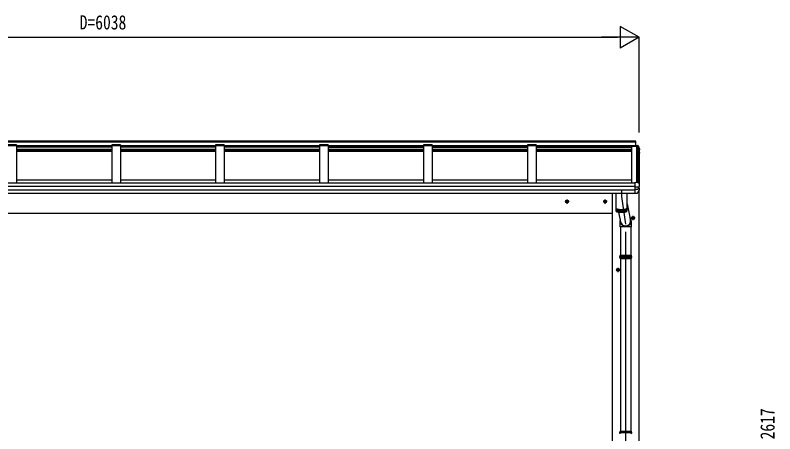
# Model space of a CAD drawing. Units: millimetres, scale not verified. Extents: x -10512 to 10512, y -7425 to 7425.
# Drawn here: x -6278 to -1893, y -2286 to 131 of the extents above; entities that cross this region are included whole.
import ezdxf
from ezdxf.enums import TextEntityAlignment as Align

# ---------------------------------------------------------------- set-up
doc = ezdxf.new("R2010")
doc.units = ezdxf.units.MM
doc.header["$LTSCALE"] = 40
for name, color, linetype in [('0-4_YKK_12', 2, 'Continuous'), ('0-5_YKK_13', 4, 'Continuous'), ('0-6_YKK_A1', 4, 'Continuous'), ('0-7_YKK_D', 6, 'Continuous')]:
    doc.layers.add(name, color=color, linetype=linetype)
doc.styles.add('ＭＳ ゴシック', font='')
doc.styles.get('ＭＳ ゴシック').set_extended_font_data('MS Gothic')

msp = doc.modelspace()

# ---------------------------------------------------------------- linework, layer by layer
at = {"layer": '0-4_YKK_12'}
for p, q in [((-2778.45, -878.23), (-2778.45, -916.37)), ((-2778.45, -916.37), (-2754.45, -1074.73)), ((-2754.45, -1120.18), (-2754.45, -3297.41))]:
    msp.add_line(p, q, dxfattribs=at)
at = {"layer": '0-5_YKK_13'}
for p, q in [((-2695.95, -620.19), (-2684.79, -620.8)), ((-2695.95, -622.89), (-2695.95, -626.11)), ((-2695.95, -622.89), (-2695.95, -622.89)), ((-2695.95, -625.13), (-2685.12, -625.73)), ((-2685.12, -626.11), (-2695.95, -626.11)), ((-2685.12, -625.73), (-2684.75, -623.26)), ((-2685.12, -625.73), (-2685.12, -626.16)), ((-2684.97, -625.95), (-2684.75, -624.46)), ((-2683.77, -626.01), (-2684.97, -625.95)), ((-2676.95, -645.75), (-2676.38, -645.64)), ((-2676.95, -646.1), (-2676.38, -645.99)), ((-2675.53, -647.35), (-2676.95, -647.62)), ((-2674.48, -642.06), (-2674.48, -646.07)), ((-2676.95, -659.41), (-2675.81, -659.55)), ((-2676.95, -663.42), (-2675.13, -663.78)), ((-2676.1, -665.11), (-2676.95, -664.95)), ((-2674.12, -660.67), (-2674.11, -660.73)), ((-2674.07, -661), (-2674.07, -665.05)), ((-2698.95, -833.95), (-2698.95, -833.63)), ((-2698.95, -834.63), (-2698.95, -833.95)), ((-2698.95, -856.84), (-2698.95, -834.63)), ((-2698.95, -858.1), (-2698.95, -856.84)), ((-2698.95, -858.94), (-2698.95, -858.1)), ((-2698.95, -858.94), (-2684.16, -859.04)), ((-2698.95, -872.8), (-2698.95, -858.94)), ((-2698.95, -872.8), (-2684.16, -872.59)), ((-2698.95, -874.71), (-2698.95, -872.8)), ((-2698.95, -876.23), (-2698.95, -874.71)), ((-2698.95, -896.7), (-2698.95, -876.23)), ((-2682.5, -858.94), (-2676.12, -858.15)), ((-2681.95, -858.88), (-2681.95, -872.67)), ((-2681.95, -866.66), (-2674.72, -868.06)), ((-2675.25, -858.01), (-2675.18, -858)), ((-2675.25, -858.01), (-2675.25, -858.01)), ((-2674.38, -857.02), (-2674.38, -850.51)), ((-2673.91, -875.57), (-2673.91, -869.04)), ((-2810.45, -895.65), (-2810.45, -982.42)), ((-2746.45, -982.42), (-2746.45, -895.65)), ((-2698.95, -897.1), (-2687.36, -896.48)), ((-2698.95, -897.1), (-2698.95, -896.7)), ((-2686.57, -896.01), (-2686.58, -896.03)), ((-3080.94, -944.81), (-3103.94, -944.81)), ((-3092.44, -957.32), (-3092.44, -932.31)), ((-2860.94, -944.81), (-2883.94, -944.81)), ((-2872.44, -957.32), (-2872.44, -932.31)), ((-2746.45, -958.65), (-2727.49, -1044.51)), ((-2810.45, -983.38), (-2810.45, -998.84)), ((-2809.86, -1000.39), (-2809.86, -984.93)), ((-2808.63, -986.12), (-2808.63, -1001.58)), ((-2806.82, -1002.66), (-2806.82, -987.21)), ((-2804.45, -988.21), (-2804.45, -1003.66)), ((-2801.58, -1004.56), (-2801.58, -989.1)), ((-2798.27, -1005.34), (-2798.27, -989.88)), ((-2795.86, -1005.78), (-2783.46, -1061.93)), ((-2794.56, -990.53), (-2794.56, -1005.99)), ((-2790.55, -991.05), (-2790.55, -1006.5)), ((-2786.31, -991.41), (-2786.31, -1006.86)), ((-2781.91, -991.61), (-2781.91, -1007.07)), ((-2777.45, -991.66), (-2777.45, -1007.11)), ((-2773.01, -991.54), (-2773.01, -1006.99)), ((-2768.68, -991.26), (-2768.68, -1006.72)), ((-2764.54, -990.84), (-2764.54, -1006.29)), ((-2760.67, -990.26), (-2760.67, -1005.72)), ((-2757.15, -989.56), (-2757.15, -1005.01)), ((-2754.05, -988.74), (-2754.05, -1004.19)), ((-2751.43, -987.81), (-2751.43, -1003.27)), ((-2749.33, -986.81), (-2749.33, -1002.27)), ((-2747.8, -985.76), (-2747.8, -1001.22)), ((-2746.45, -998.84), (-2746.45, -983.38)), ((-2699.44, -1039.81), (-2722.44, -1039.81)), ((-2710.94, -1052.32), (-2710.94, -1027.31)), ((-2787.84, -1058.58), (-2787.84, -1090.17)), ((-2721.84, -1090.17), (-2787.84, -1090.17)), ((-2784.45, -1090.17), (-2784.45, -1255.21)), ((-2724.45, -1090.17), (-2724.45, -1255.21)), ((-2721.84, -1059), (-2721.84, -1090.17)), ((-2792.45, -1264.21), (-2716.45, -1264.21)), ((-2787.05, -1257.21), (-2721.85, -1257.21)), ((-2787.05, -1271.21), (-2721.85, -1271.21)), ((-2786.45, -1255.21), (-2722.45, -1255.21)), ((-2786.45, -1255.21), (-2786.45, -1257.21)), ((-2786.45, -1271.21), (-2786.45, -1273.21)), ((-2722.45, -1255.21), (-2722.45, -1257.21)), ((-2722.45, -1271.21), (-2722.45, -1273.21)), ((-2786.45, -1273.21), (-2722.45, -1273.21)), ((-2784.45, -1273.21), (-2784.45, -2270.23)), ((-2724.45, -1273.21), (-2724.45, -2270.23)), ((-2786.44, -1339.81), (-2809.44, -1339.81)), ((-2797.94, -1352.32), (-2797.94, -1327.31)), ((-2792.45, -2279.23), (-2716.45, -2279.23)), ((-2787.05, -2272.23), (-2721.85, -2272.23)), ((-2786.45, -2270.23), (-2722.45, -2270.23)), ((-2786.45, -2270.23), (-2786.45, -2272.23)), ((-2722.45, -2270.23), (-2722.45, -2272.23))]:
    msp.add_line(p, q, dxfattribs=at)
for points in [[(-2695.95, -622.63), (-2684.75, -623.26), (-2684.75, -624.46), (-2683.63, -624.52)], [(-2685.05, -626.16), (-2684.97, -625.6), (-2684.97, -625.95)], [(-2682.14, -622.01), (-2677.9, -632.62), (-2674.55, -641.56), (-2674.49, -641.84), (-2674.48, -641.9)], [(-2682.14, -625.58), (-2681.15, -628.07), (-2680.16, -630.56), (-2679.2, -633.07), (-2678.24, -635.57), (-2677.3, -638.08), (-2676.37, -640.6), (-2675.45, -643.12), (-2674.55, -645.64)], [(-2674.48, -641.9), (-2674.48, -642), (-2674.48, -642.06)], [(-2674.25, -665.69), (-2675.71, -668.23), (-2676.95, -670.36)], [(-2674.11, -660.68), (-2674.08, -660.86), (-2674.08, -661)], [(-2698.95, -833.63), (-2684.95, -834.31), (-2684.95, -828.66), (-2683.19, -828.75)], [(-2682.31, -829.37), (-2681.28, -831.96), (-2680.26, -834.54), (-2679.25, -837.13), (-2678.26, -839.73), (-2677.28, -842.34), (-2676.32, -844.95), (-2675.37, -847.56), (-2674.43, -850.18)], [(-2682.5, -858.94), (-2682.75, -858.97), (-2682.9, -858.98)], [(-2677.73, -858.24), (-2676.49, -858.19), (-2675.25, -858.01)], [(-2674.43, -850.18), (-2674.39, -850.39), (-2674.38, -850.51)], [(-3092.44, -952.32), (-3098.94, -948.57), (-3098.94, -941.06), (-3092.44, -937.31)], [(-3092.44, -952.32), (-3085.94, -948.57), (-3085.94, -941.06), (-3092.44, -937.31)], [(-2872.44, -952.32), (-2878.94, -948.57), (-2878.94, -941.06), (-2872.44, -937.31)], [(-2872.44, -952.32), (-2865.94, -948.57), (-2865.94, -941.06), (-2872.44, -937.31)], [(-2810.45, -982.42), (-2810.45, -982.56), (-2810.34, -983.12), (-2810.08, -983.67), (-2809.68, -984.22), (-2809.14, -984.76), (-2808.46, -985.29), (-2807.64, -985.81), (-2806.69, -986.31), (-2805.61, -986.8), (-2804.4, -987.26), (-2803.08, -987.7), (-2801.64, -988.12), (-2800.1, -988.51), (-2798.46, -988.88), (-2796.73, -989.21), (-2794.92, -989.52), (-2793.03, -989.79), (-2791.07, -990.03), (-2789.06, -990.23), (-2786.99, -990.4), (-2784.89, -990.53), (-2782.76, -990.62), (-2780.61, -990.68), (-2778.45, -990.7)], [(-2810.4, -982.9), (-2810.41, -982.96), (-2810.45, -983.52), (-2810.34, -984.08), (-2810.08, -984.64), (-2809.68, -985.19), (-2809.14, -985.73), (-2808.46, -986.26), (-2807.64, -986.78), (-2806.69, -987.28), (-2805.61, -987.76), (-2804.4, -988.23), (-2803.08, -988.67), (-2801.64, -989.09), (-2800.1, -989.48), (-2798.46, -989.85), (-2796.73, -990.18), (-2794.92, -990.48), (-2793.03, -990.76), (-2791.07, -990.99), (-2789.06, -991.2), (-2786.99, -991.36), (-2784.89, -991.49), (-2782.76, -991.59), (-2780.61, -991.65), (-2778.45, -991.66)], [(-2810.45, -998.84), (-2810.45, -998.98), (-2810.34, -999.54), (-2810.08, -1000.09), (-2809.68, -1000.64), (-2809.14, -1001.18), (-2808.46, -1001.71), (-2807.64, -1002.23), (-2806.69, -1002.73), (-2805.61, -1003.22), (-2804.4, -1003.68), (-2803.08, -1004.13), (-2801.64, -1004.54), (-2800.1, -1004.94), (-2798.46, -1005.3), (-2796.73, -1005.63), (-2794.92, -1005.94), (-2793.03, -1006.21), (-2791.07, -1006.45), (-2789.06, -1006.65), (-2786.99, -1006.82), (-2784.89, -1006.95), (-2782.76, -1007.04), (-2780.61, -1007.1), (-2778.45, -1007.12)], [(-2808.75, -985.08), (-2808.3, -985.55), (-2807.66, -986.07), (-2806.88, -986.58), (-2805.97, -987.07), (-2804.94, -987.55), (-2803.78, -988.01), (-2802.5, -988.45), (-2801.11, -988.86), (-2799.61, -989.25), (-2798.01, -989.61), (-2796.33, -989.94), (-2794.56, -990.24), (-2792.71, -990.51), (-2790.8, -990.74), (-2788.83, -990.94), (-2786.81, -991.11), (-2784.76, -991.24), (-2782.67, -991.33), (-2780.57, -991.39), (-2778.45, -991.41)], [(-2778.45, -990.7), (-2776.29, -990.68), (-2774.14, -990.62), (-2772.01, -990.53), (-2769.91, -990.4), (-2767.84, -990.23), (-2765.83, -990.03), (-2763.87, -989.79), (-2761.98, -989.52), (-2760.17, -989.21), (-2758.44, -988.88), (-2756.8, -988.51), (-2755.26, -988.12), (-2753.82, -987.7), (-2752.5, -987.26), (-2751.29, -986.8), (-2750.21, -986.31), (-2749.26, -985.81), (-2748.44, -985.29), (-2747.76, -984.76), (-2747.22, -984.22), (-2746.82, -983.67), (-2746.56, -983.12), (-2746.45, -982.56), (-2746.45, -982.42)], [(-2778.45, -991.66), (-2776.29, -991.65), (-2774.14, -991.59), (-2772.01, -991.49), (-2769.91, -991.36), (-2767.84, -991.2), (-2765.83, -990.99), (-2763.87, -990.76), (-2761.98, -990.48), (-2760.17, -990.18), (-2758.44, -989.85), (-2756.8, -989.48), (-2755.26, -989.09), (-2753.82, -988.67), (-2752.5, -988.23), (-2751.29, -987.76), (-2750.21, -987.28), (-2749.26, -986.78), (-2748.44, -986.26), (-2747.76, -985.73), (-2747.22, -985.19), (-2746.82, -984.64), (-2746.56, -984.08), (-2746.45, -983.52), (-2746.49, -982.96), (-2746.5, -982.9)], [(-2778.45, -991.41), (-2776.33, -991.39), (-2774.23, -991.33), (-2772.14, -991.24), (-2770.09, -991.11), (-2768.07, -990.94), (-2766.1, -990.74), (-2764.19, -990.51), (-2762.34, -990.24), (-2760.57, -989.94), (-2758.89, -989.61), (-2757.29, -989.25), (-2755.79, -988.86), (-2754.4, -988.45), (-2753.12, -988.01), (-2751.96, -987.55), (-2750.93, -987.07), (-2750.02, -986.58), (-2749.24, -986.07), (-2748.6, -985.55), (-2748.16, -985.08)], [(-2778.45, -1007.12), (-2776.29, -1007.1), (-2774.14, -1007.04), (-2772.01, -1006.95), (-2769.91, -1006.82), (-2767.84, -1006.65), (-2765.83, -1006.45), (-2763.87, -1006.21), (-2761.98, -1005.94), (-2760.17, -1005.63), (-2758.44, -1005.3), (-2756.8, -1004.94), (-2755.26, -1004.54), (-2753.82, -1004.13), (-2752.5, -1003.68), (-2751.29, -1003.22), (-2750.21, -1002.73), (-2749.26, -1002.23), (-2748.44, -1001.71), (-2747.76, -1001.18), (-2747.22, -1000.64), (-2746.82, -1000.09), (-2746.56, -999.54), (-2746.45, -998.98), (-2746.45, -998.84)], [(-2710.94, -1047.32), (-2717.44, -1043.57), (-2717.44, -1036.06), (-2710.94, -1032.31)], [(-2710.94, -1047.32), (-2704.44, -1043.57), (-2704.44, -1036.06), (-2710.94, -1032.31)], [(-2797.94, -1347.32), (-2804.44, -1343.57), (-2804.44, -1336.06), (-2797.94, -1332.31)], [(-2797.94, -1347.32), (-2791.44, -1343.57), (-2791.44, -1336.06), (-2797.94, -1332.31)]]:
    msp.add_lwpolyline(points, dxfattribs=at)
for centre, radius in [((-3092.44, -944.81), 8.5), ((-3092.44, -944.81), 7.7), ((-3092.44, -944.81), 6.5), ((-2872.44, -944.81), 8.5), ((-2872.44, -944.81), 7.7), ((-2872.44, -944.81), 6.5), ((-2710.94, -1039.81), 8.5), ((-2710.94, -1039.81), 7.7), ((-2710.94, -1039.81), 6.5), ((-2797.94, -1339.81), 8.5), ((-2797.94, -1339.81), 7.7), ((-2797.94, -1339.81), 6.5)]:
    msp.add_circle(centre, radius, dxfattribs=at)
for centre, radius, start, end in [((-2684.37, -623.38), 2.62, 31.83445, 99.24), ((-2683.79, -626.31), 0.3, 21.99494, 87.04231), ((-2683.72, -626.22), 1.7, 22.00225, 87.0423), ((-3145.88, -812.57), 498.52, 19.56907, 21.95354), ((-2676.44, -645.35), 0.3, 280.95393, 327.06409), ((-2676.44, -645.7), 0.299, 280.88931, 19.51522), ((-2675.77, -646.07), 1.3, 280.88938, 19.44863), ((-3108.71, -416.79), 499.04, 329.90411, 330.14673), ((-3108.71, -417.14), 499.04, 329.90411, 330.14673), ((-2676.15, -665.4), 0.299, 330.19129, 79.12168), ((-2675.83, -661.88), 2.32, 60.30373, 87.34859), ((-2675.38, -660.96), 1.3, 10.02543, 80.23195), ((-2675.37, -665.05), 1.3, 330.27138, 79.1216), ((-2683.24, -829.75), 1, 22.05378, 87.04045), ((-3068.85, -641.87), 459.05, 326.38357, 329.32444), ((-2681.61, -856.32), 16.37, 265.48312, 268.58725), ((-2675.38, -857.02), 1, 281.45361, 0), ((-2674.9, -869.04), 0.998, 0.05121, 79.086), ((-2674.91, -875.57), 1, 329.32149, 0), ((-2687.42, -895.48), 1, 273.10735, 326.38063), ((-2760.2, -1264.21), 27.75, 165.38919, 194.61079), ((-2748.7, -1264.21), 27.75, 0, 14.61083), ((-2748.7, -1264.21), 27.75, 345.38917, 0), ((-2760.2, -2279.23), 27.75, 165.38919, 194.61079), ((-2748.7, -2279.23), 27.75, 0, 14.61083), ((-2748.7, -2279.23), 27.75, 345.38917, 0)]:
    msp.add_arc(centre, radius, start, end, dxfattribs=at)
for centre, major_axis, ratio, start_param, end_param in [((-2682.8, -851.42), (9.96, 2.12), 0.734427, 4.4222801, 4.5475838), ((-2682.8, -880.2), (-9.97, 1.96), 0.736539, 4.8664216, 4.9917253), ((-2682.95, -872.48), (-1, 0.195), 0.067217, 2.8005545, 3.1546872), ((-2754.84, -1055.49), (-33, -3.09), 0.972144, 5.9206673, 10.0450759), ((-2754.77, -1055.48), (-2.75, 29.4), 0.995638, 1.6925581, 5.0001766)]:
    msp.add_ellipse(centre, major_axis=major_axis, ratio=ratio, start_param=start_param, end_param=end_param, dxfattribs=at)
at = {"layer": '0-6_YKK_A1'}
for p, q in [((-2695.95, -595.79), (-8695.95, -595.79)), ((-2695.95, -601.08), (-8695.95, -601.08)), ((-2695.95, -625.69), (-2695.95, -595.79)), ((-8670.95, -621.63), (-2695.95, -621.63)), ((-8670.95, -621.63), (-2695.95, -621.63)), ((-6270.95, -616.44), (-6320.95, -616.44)), ((-6270.95, -616.44), (-6270.95, -836.66)), ((-5720.95, -624.55), (-6270.95, -624.55)), ((-5720.95, -630.62), (-6270.95, -630.62)), ((-5720.95, -631.6), (-6270.95, -631.6)), ((-6270.95, -641.63), (-5720.95, -641.63)), ((-6270.95, -646.49), (-5720.95, -646.49)), ((-6270.95, -648.02), (-5720.95, -648.02)), ((-6270.95, -649.99), (-5720.95, -649.99)), ((-6270.95, -653.76), (-5720.95, -653.76)), ((-5670.95, -616.44), (-5720.95, -616.44)), ((-5720.95, -616.44), (-5720.95, -836.66)), ((-5670.95, -616.44), (-5670.95, -836.66)), ((-5120.95, -624.55), (-5670.95, -624.55)), ((-5120.95, -630.62), (-5670.95, -630.62)), ((-5120.95, -631.6), (-5670.95, -631.6)), ((-5670.95, -641.63), (-5120.95, -641.63)), ((-5670.95, -646.49), (-5120.95, -646.49)), ((-5670.95, -648.02), (-5120.95, -648.02)), ((-5670.95, -649.99), (-5120.95, -649.99)), ((-5670.95, -653.76), (-5120.95, -653.76)), ((-5070.95, -616.44), (-5120.95, -616.44)), ((-5120.95, -616.44), (-5120.95, -836.66)), ((-5070.95, -616.44), (-5070.95, -836.66)), ((-4520.95, -624.55), (-5070.95, -624.55)), ((-4520.95, -630.62), (-5070.95, -630.62)), ((-4520.95, -631.6), (-5070.95, -631.6)), ((-5070.95, -641.63), (-4520.95, -641.63)), ((-5070.95, -646.49), (-4520.95, -646.49)), ((-5070.95, -648.02), (-4520.95, -648.02)), ((-5070.95, -649.99), (-4520.95, -649.99)), ((-5070.95, -653.76), (-4520.95, -653.76)), ((-4470.95, -616.44), (-4520.95, -616.44)), ((-4520.95, -616.44), (-4520.95, -836.66)), ((-4470.95, -616.44), (-4470.95, -836.66)), ((-4470.95, -624.55), (-3920.95, -624.55)), ((-4470.95, -630.62), (-3920.95, -630.62)), ((-4470.95, -631.6), (-3920.95, -631.6)), ((-4470.95, -641.63), (-3920.95, -641.63)), ((-4470.95, -646.49), (-3920.95, -646.49)), ((-4470.95, -648.02), (-3920.95, -648.02)), ((-4470.95, -649.99), (-3920.95, -649.99)), ((-4470.95, -653.76), (-3920.95, -653.76)), ((-3870.95, -616.44), (-3920.95, -616.44)), ((-3920.95, -616.44), (-3920.95, -836.66)), ((-3870.95, -616.44), (-3920.95, -616.44)), ((-3920.95, -616.44), (-3920.95, -836.66)), ((-3870.95, -616.44), (-3870.95, -836.66)), ((-3870.95, -616.44), (-3870.95, -836.66)), ((-3870.95, -624.55), (-3320.95, -624.55)), ((-3870.95, -630.62), (-3320.95, -630.62)), ((-3870.95, -631.6), (-3320.95, -631.6)), ((-3870.95, -641.63), (-3320.95, -641.63)), ((-3870.95, -646.49), (-3320.95, -646.49)), ((-3870.95, -648.02), (-3320.95, -648.02)), ((-3870.95, -649.99), (-3320.95, -649.99)), ((-3870.95, -653.76), (-3320.95, -653.76)), ((-3270.95, -616.44), (-3320.95, -616.44)), ((-3320.95, -616.44), (-3320.95, -836.66)), ((-3270.95, -616.44), (-3270.95, -836.66)), ((-3270.95, -624.55), (-2695.95, -624.55)), ((-3270.95, -630.62), (-2720.95, -630.62)), ((-3270.95, -631.6), (-2720.95, -631.6)), ((-3270.95, -641.63), (-2720.95, -641.63)), ((-3270.95, -646.49), (-2720.95, -646.49)), ((-3270.95, -648.02), (-2720.95, -648.02)), ((-3270.95, -649.99), (-2720.95, -649.99)), ((-3270.95, -653.76), (-2720.95, -653.76)), ((-2684.07, -626.16), (-2720.95, -626.16)), ((-2720.95, -626.16), (-2720.95, -836.66)), ((-2689.65, -834.08), (-2689.65, -626.16)), ((-2676.95, -644.72), (-2684.07, -626.16)), ((-2683.95, -626.48), (-2683.95, -828.71)), ((-2676.95, -644.72), (-2676.95, -843.23)), ((-6270.95, -819.56), (-5720.95, -819.56)), ((-5670.95, -819.56), (-5120.95, -819.56)), ((-5070.95, -819.56), (-4520.95, -819.56)), ((-4470.95, -819.56), (-3920.95, -819.56)), ((-3870.95, -819.56), (-3320.95, -819.56)), ((-3270.95, -819.56), (-2720.95, -819.56)), ((-8692.95, -836.66), (-2698.95, -836.66)), ((-8692.95, -856.18), (-2698.95, -856.18)), ((-8692.95, -876.29), (-2698.95, -876.29)), ((-2677.45, -858.32), (-2677.45, -867.53)), ((-2676.95, -842.28), (-2676.95, -843.23)), ((-8692.95, -895.65), (-2698.95, -895.65)), ((-2831.45, -895.65), (-2831.45, -3512.52)), ((-2677.45, -881.72), (-2677.45, -3512.52)), ((-8560.45, -1012.51), (-2831.45, -1012.51))]:
    msp.add_line(p, q, dxfattribs=at)
at = {"layer": '0-7_YKK_D'}
for p, q in [((-2676.95, 4.21), (-2785.2, 66.71)), ((-2785.2, 66.71), (-2785.2, -58.29)), ((-8589.95, 4.21), (-2801.95, 4.21)), ((-2676.95, 4.21), (-2893.46, 4.21)), ((-2676.95, 4.21), (-2785.2, -58.29)), ((-2676.95, -545.79), (-2676.95, 5.21))]:
    msp.add_line(p, q, dxfattribs=at)

# ---------------------------------------------------------------- texts
at = {"layer": '0-7_YKK_D', "style": 'ＭＳ ゴシック', "width": 0.8}
msp.add_text('D=6038', height=82.48, dxfattribs=at).set_placement((-5905.95, 24.21), align=Align.BOTTOM_LEFT)
msp.add_text('25:2617', height=82.48, rotation=90, dxfattribs=at).set_placement((-1869.95, -2453.08), align=Align.BOTTOM_LEFT)

doc.saveas('drawing.dxf')
